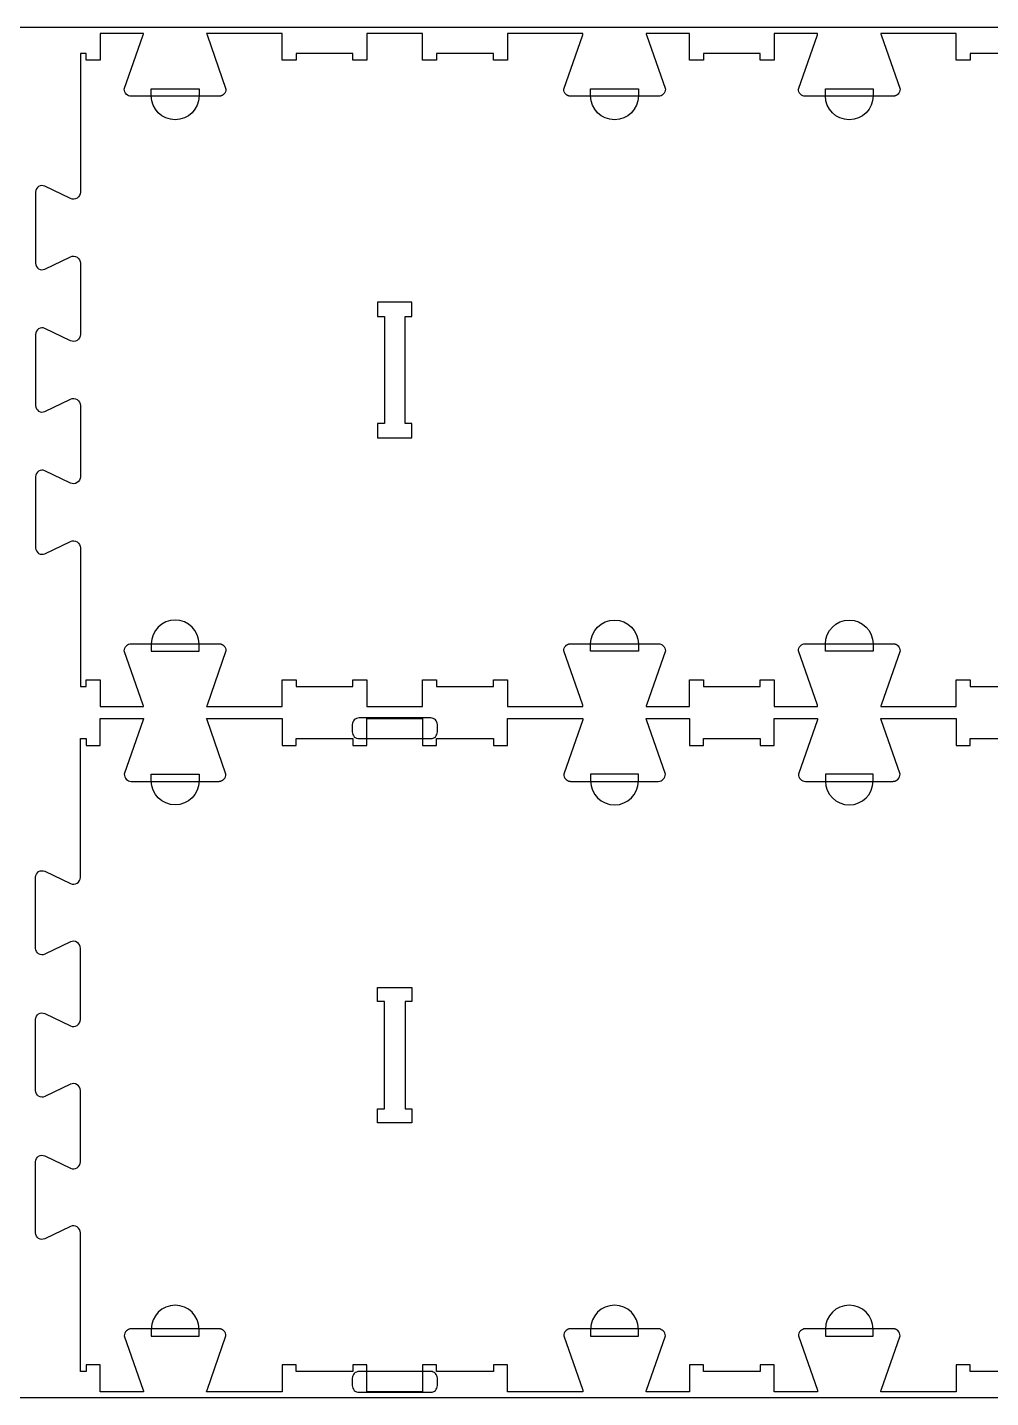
# Model space of a CAD drawing. Extents: x -13885 to -10701, y -10461 to -4867.
# Drawn here: x -13210 to -12353, y -6791 to -5571 of the extents above; entities that cross this region are included whole.
import ezdxf

# ---------------------------------------------------------------- set-up
doc = ezdxf.new("R2010")
doc.units = 0
for name, color, linetype in [('0_SHEET_SPRUCEPLY_2440X122', 1, 'CONTINUOUS'), ('3_ANYTOOL_CUTTHROUGH_INSID', 4, 'CONTINUOUS'), ('4_ANYTOOL_CUTTHROUGH_OUTSI', 5, 'CONTINUOUS'), ('5_ANYTOOL_HALF_MILL_9MM_IN', 3, 'CONTINUOUS')]:
    doc.layers.add(name, color=color, linetype=linetype)

msp = doc.modelspace()

# ---------------------------------------------------------------- linework, layer by layer
at = {"layer": '0_SHEET_SPRUCEPLY_2440X122'}
msp.add_lwpolyline([(-13513.1, -5571.2), (-13513.1, -6791.2), (-11073.1, -6791.2), (-11073.1, -5571.2)], close=True, dxfattribs=at)
at = {"layer": '3_ANYTOOL_CUTTHROUGH_INSID', "color": 4}
for points in [[(-12898.1, -5936.5), (-12867.9, -5936.5), (-12867.9, -5924), (-12873.9, -5924), (-12873.9, -5828.5), (-12867.9, -5828.5), (-12867.9, -5816), (-12898.4, -5816), (-12898.4, -5828.5), (-12892.4, -5828.5), (-12892.4, -5924), (-12898.4, -5924), (-12898.4, -5936.5)], [(-12898.1, -6426), (-12867.9, -6426), (-12867.9, -6438.5), (-12873.9, -6438.5), (-12873.9, -6534), (-12867.9, -6534), (-12867.9, -6546.5), (-12898.4, -6546.5), (-12898.4, -6534), (-12892.4, -6534), (-12892.4, -6438.5), (-12898.4, -6438.5), (-12898.4, -6426)]]:
    msp.add_lwpolyline(points, close=True, dxfattribs=at)
at = {"layer": '4_ANYTOOL_CUTTHROUGH_OUTSI', "color": 5}
for points in [[(-12320.4, -5594.5), (-12370.9, -5594.5), (-12370.9, -5600.5), (-12383.4, -5600.5), (-12383.4, -5576.5), (-12433.1, -5576.5), (-12450.6, -5576.5), (-12450.6, -5576.5, 0.061485), (-12450.3, -5577.8), (-12433.4, -5626.1), (-12433.4, -5626.2), (-12433.4, -5626.2), (-12433.4, -5626.2, -0.198912), (-12435.2, -5630.6), (-12435.3, -5630.7), (-12435.5, -5630.8), (-12435.6, -5630.9), (-12435.7, -5631), (-12435.8, -5631.1), (-12435.9, -5631.2), (-12436.1, -5631.3), (-12436.2, -5631.4), (-12436.3, -5631.5), (-12436.4, -5631.6), (-12436.6, -5631.6), (-12436.7, -5631.7), (-12436.8, -5631.8), (-12437, -5631.9), (-12437.1, -5631.9), (-12437.3, -5632), (-12437.4, -5632), (-12437.6, -5632.1), (-12437.7, -5632.1), (-12437.9, -5632.2), (-12438, -5632.2), (-12438.2, -5632.3), (-12438.3, -5632.3), (-12438.5, -5632.3), (-12438.6, -5632.4), (-12438.8, -5632.4), (-12438.9, -5632.4), (-12439.1, -5632.4), (-12439.2, -5632.4), (-12439.4, -5632.4), (-12439.5, -5632.5), (-12439.7, -5632.5), (-12517.7, -5632.5, -0.414214), (-12523.9, -5626.2), (-12523.9, -5626.2), (-12523.9, -5626.1), (-12507, -5577.8), (-12507, -5577.8, 0.061485), (-12506.8, -5576.5), (-12545.4, -5576.5), (-12545.4, -5600.5), (-12557.9, -5600.5), (-12557.9, -5594.5), (-12608.4, -5594.5), (-12608.4, -5600.5), (-12620.9, -5600.5), (-12620.9, -5576.5), (-12659.5, -5576.5), (-12659.5, -5576.5, 0.061485), (-12659.2, -5577.8), (-12642.3, -5626.1), (-12642.3, -5626.2), (-12642.3, -5626.2), (-12642.3, -5626.2, -0.414214), (-12648.6, -5632.5), (-12726.6, -5632.5), (-12726.7, -5632.5), (-12726.9, -5632.4), (-12727, -5632.4), (-12727.2, -5632.4), (-12727.3, -5632.4), (-12727.5, -5632.4), (-12727.6, -5632.4), (-12727.8, -5632.3), (-12727.9, -5632.3), (-12728.1, -5632.3), (-12728.2, -5632.2), (-12728.4, -5632.2), (-12728.5, -5632.1), (-12728.7, -5632.1), (-12728.8, -5632), (-12729, -5632), (-12729.1, -5631.9), (-12729.2, -5631.9), (-12729.4, -5631.8), (-12729.5, -5631.7), (-12729.7, -5631.6), (-12729.8, -5631.6), (-12729.9, -5631.5), (-12730, -5631.4), (-12730.2, -5631.3), (-12730.3, -5631.2), (-12730.4, -5631.1), (-12730.5, -5631), (-12730.7, -5630.9), (-12730.8, -5630.8), (-12730.9, -5630.7), (-12731, -5630.6, -0.198912), (-12732.8, -5626.2), (-12732.8, -5626.2), (-12732.8, -5626.1), (-12715.9, -5577.8), (-12715.9, -5577.8, 0.061485), (-12715.7, -5576.5), (-12733.1, -5576.5), (-12782.9, -5576.5), (-12782.9, -5600.5), (-12795.4, -5600.5), (-12795.4, -5594.5), (-12845.9, -5594.5), (-12845.9, -5600.5), (-12858.4, -5600.5), (-12858.4, -5576.5), (-12907.9, -5576.5), (-12907.9, -5600.5), (-12920.4, -5600.5), (-12920.4, -5594.5), (-12970.9, -5594.5), (-12970.9, -5600.5), (-12983.4, -5600.5), (-12983.4, -5576.5), (-13050.6, -5576.5), (-13050.6, -5576.5, 0.061485), (-13050.3, -5577.8), (-13033.4, -5626.1), (-13033.4, -5626.2), (-13033.4, -5626.2), (-13033.4, -5626.2, -0.198912), (-13035.2, -5630.6), (-13035.3, -5630.7), (-13035.5, -5630.8), (-13035.6, -5630.9), (-13035.7, -5631), (-13035.8, -5631.1), (-13035.9, -5631.2), (-13036.1, -5631.3), (-13036.2, -5631.4), (-13036.3, -5631.5), (-13036.4, -5631.6), (-13036.6, -5631.6), (-13036.7, -5631.7), (-13036.8, -5631.8), (-13037, -5631.9), (-13037.1, -5631.9), (-13037.3, -5632), (-13037.4, -5632), (-13037.6, -5632.1), (-13037.7, -5632.1), (-13037.9, -5632.2), (-13038, -5632.2), (-13038.2, -5632.3), (-13038.3, -5632.3), (-13038.5, -5632.3), (-13038.6, -5632.4), (-13038.8, -5632.4), (-13038.9, -5632.4), (-13039.1, -5632.4), (-13039.2, -5632.4), (-13039.4, -5632.4), (-13039.5, -5632.5), (-13039.7, -5632.5), (-13117.7, -5632.5, -0.414214), (-13123.9, -5626.2), (-13123.9, -5626.2), (-13123.9, -5626.1), (-13107, -5577.8), (-13107, -5577.8, 0.061485), (-13106.8, -5576.5), (-13145.4, -5576.5), (-13145.4, -5600.5), (-13157.9, -5600.5), (-13157.9, -5594.5), (-13162.9, -5594.5), (-13162.9, -5717.9), (-13162.9, -5717.9, -0.551268), (-13171.8, -5723.5), (-13194.6, -5712.6, 0.551268), (-13202.9, -5717.8), (-13202.9, -5781.2, 0.551268), (-13194.6, -5786.4), (-13171.8, -5775.5, -0.551268), (-13162.9, -5781.2), (-13162.9, -5844.6, -0.551268), (-13171.8, -5850.2), (-13194.6, -5839.3, 0.551268), (-13202.9, -5844.5), (-13202.9, -5907.9, 0.551268), (-13194.6, -5913.1), (-13171.8, -5902.2, -0.551268), (-13162.9, -5907.9), (-13162.9, -5971.3, -0.551268), (-13171.8, -5976.9), (-13194.6, -5966, 0.551268), (-13202.9, -5971.2), (-13202.9, -6034.6, 0.551268), (-13194.6, -6039.8), (-13171.8, -6028.9, -0.551268), (-13162.9, -6034.6), (-13162.9, -6158), (-13157.9, -6158), (-13157.9, -6152), (-13145.4, -6152), (-13145.4, -6176), (-13106.8, -6176), (-13106.8, -6176, 0.061485), (-13107, -6174.6), (-13123.9, -6126.3), (-13123.9, -6126.2), (-13123.9, -6126.2), (-13123.9, -6126.2, -0.414214), (-13117.7, -6120), (-13039.7, -6120), (-13039.5, -6120), (-13039.4, -6120), (-13039.2, -6120), (-13039.1, -6120), (-13038.9, -6120), (-13038.8, -6120), (-13038.6, -6120), (-13038.5, -6120.1), (-13038.3, -6120.1), (-13038.2, -6120.1), (-13038, -6120.2), (-13037.9, -6120.2), (-13037.7, -6120.3), (-13037.6, -6120.3), (-13037.4, -6120.4), (-13037.3, -6120.4), (-13037.1, -6120.5), (-13037, -6120.6), (-13036.8, -6120.6), (-13036.7, -6120.7), (-13036.6, -6120.8), (-13036.4, -6120.9), (-13036.3, -6120.9), (-13036.2, -6121), (-13036.1, -6121.1), (-13035.9, -6121.2), (-13035.8, -6121.3), (-13035.7, -6121.4), (-13035.6, -6121.5), (-13035.5, -6121.6), (-13035.3, -6121.7), (-13035.2, -6121.8, -0.198912), (-13033.4, -6126.2), (-13033.4, -6126.2), (-13033.4, -6126.3), (-13050.3, -6174.6), (-13050.3, -6174.6, 0.061485), (-13050.6, -6176), (-13033.1, -6176), (-12983.4, -6176), (-12983.4, -6152), (-12970.9, -6152), (-12970.9, -6158), (-12920.4, -6158), (-12920.4, -6152), (-12907.9, -6152), (-12907.9, -6176), (-12858.4, -6176), (-12858.4, -6152), (-12845.9, -6152), (-12845.9, -6158), (-12795.4, -6158), (-12795.4, -6152), (-12782.9, -6152), (-12782.9, -6176), (-12715.7, -6176), (-12715.7, -6176, 0.061485), (-12715.9, -6174.6), (-12732.8, -6126.3), (-12732.8, -6126.2), (-12732.8, -6126.2), (-12732.8, -6126.2, -0.198912), (-12731, -6121.8), (-12730.9, -6121.7), (-12730.8, -6121.6), (-12730.7, -6121.5), (-12730.5, -6121.4), (-12730.4, -6121.3), (-12730.3, -6121.2), (-12730.2, -6121.1), (-12730, -6121), (-12729.9, -6120.9), (-12729.8, -6120.9), (-12729.7, -6120.8), (-12729.5, -6120.7), (-12729.4, -6120.6), (-12729.2, -6120.6), (-12729.1, -6120.5), (-12729, -6120.4), (-12728.8, -6120.4), (-12728.7, -6120.3), (-12728.5, -6120.3), (-12728.4, -6120.2), (-12728.2, -6120.2), (-12728.1, -6120.1), (-12727.9, -6120.1), (-12727.8, -6120.1), (-12727.6, -6120), (-12727.5, -6120), (-12727.3, -6120), (-12727.2, -6120), (-12727, -6120), (-12726.9, -6120), (-12726.7, -6120), (-12726.6, -6120), (-12648.6, -6120, -0.414214), (-12642.3, -6126.2), (-12642.3, -6126.2), (-12642.3, -6126.3), (-12659.2, -6174.6), (-12659.2, -6174.6, 0.061485), (-12659.5, -6176), (-12620.9, -6176), (-12620.9, -6152), (-12608.4, -6152), (-12608.4, -6158), (-12557.9, -6158), (-12557.9, -6152), (-12545.4, -6152), (-12545.4, -6176), (-12506.8, -6176), (-12506.8, -6176, 0.061485), (-12507, -6174.6), (-12523.9, -6126.3), (-12523.9, -6126.2), (-12523.9, -6126.2), (-12523.9, -6126.2, -0.414214), (-12517.7, -6120), (-12439.7, -6120), (-12439.5, -6120), (-12439.4, -6120), (-12439.2, -6120), (-12439.1, -6120), (-12438.9, -6120), (-12438.8, -6120), (-12438.6, -6120), (-12438.5, -6120.1), (-12438.3, -6120.1), (-12438.2, -6120.1), (-12438, -6120.2), (-12437.9, -6120.2), (-12437.7, -6120.3), (-12437.6, -6120.3), (-12437.4, -6120.4), (-12437.3, -6120.4), (-12437.1, -6120.5), (-12437, -6120.6), (-12436.8, -6120.6), (-12436.7, -6120.7), (-12436.6, -6120.8), (-12436.4, -6120.9), (-12436.3, -6120.9), (-12436.2, -6121), (-12436.1, -6121.1), (-12435.9, -6121.2), (-12435.8, -6121.3), (-12435.7, -6121.4), (-12435.6, -6121.5), (-12435.5, -6121.6), (-12435.3, -6121.7), (-12435.2, -6121.8, -0.198912), (-12433.4, -6126.2), (-12433.4, -6126.2), (-12433.4, -6126.3), (-12450.3, -6174.6), (-12450.3, -6174.6, 0.061485), (-12450.6, -6176), (-12383.4, -6176), (-12383.4, -6152), (-12370.9, -6152), (-12370.9, -6158), (-12320.4, -6158)], [(-12320.4, -6768), (-12370.9, -6768), (-12370.9, -6762), (-12383.4, -6762), (-12383.4, -6786), (-12450.6, -6786), (-12450.6, -6786, -0.061485), (-12450.3, -6784.6), (-12433.4, -6736.3), (-12433.4, -6736.2), (-12433.4, -6736.2), (-12433.4, -6736.2, 0.198912), (-12435.2, -6731.8), (-12435.3, -6731.7), (-12435.5, -6731.6), (-12435.6, -6731.5), (-12435.7, -6731.4), (-12435.8, -6731.3), (-12435.9, -6731.2), (-12436.1, -6731.1), (-12436.2, -6731), (-12436.3, -6730.9), (-12436.4, -6730.9), (-12436.6, -6730.8), (-12436.7, -6730.7), (-12436.8, -6730.6), (-12437, -6730.6), (-12437.1, -6730.5), (-12437.3, -6730.4), (-12437.4, -6730.4), (-12437.6, -6730.3), (-12437.7, -6730.3), (-12437.9, -6730.2), (-12438, -6730.2), (-12438.2, -6730.1), (-12438.3, -6730.1), (-12438.5, -6730.1), (-12438.6, -6730), (-12438.8, -6730), (-12438.9, -6730), (-12439.1, -6730), (-12439.2, -6730), (-12439.4, -6730), (-12439.5, -6730), (-12439.7, -6730), (-12517.7, -6730, 0.414214), (-12523.9, -6736.2), (-12523.9, -6736.2), (-12523.9, -6736.3), (-12507, -6784.6), (-12507, -6784.6, -0.061485), (-12506.8, -6786), (-12545.4, -6786), (-12545.4, -6762), (-12557.9, -6762), (-12557.9, -6768), (-12608.4, -6768), (-12608.4, -6762), (-12620.9, -6762), (-12620.9, -6786), (-12659.5, -6786), (-12659.5, -6786, -0.061485), (-12659.2, -6784.6), (-12642.3, -6736.3), (-12642.3, -6736.2), (-12642.3, -6736.2), (-12642.3, -6736.2, 0.414214), (-12648.6, -6730), (-12726.6, -6730), (-12726.7, -6730), (-12726.9, -6730), (-12727, -6730), (-12727.2, -6730), (-12727.3, -6730), (-12727.5, -6730), (-12727.6, -6730), (-12727.8, -6730.1), (-12727.9, -6730.1), (-12728.1, -6730.1), (-12728.2, -6730.2), (-12728.4, -6730.2), (-12728.5, -6730.3), (-12728.7, -6730.3), (-12728.8, -6730.4), (-12729, -6730.4), (-12729.1, -6730.5), (-12729.2, -6730.6), (-12729.4, -6730.6), (-12729.5, -6730.7), (-12729.7, -6730.8), (-12729.8, -6730.9), (-12729.9, -6730.9), (-12730, -6731), (-12730.2, -6731.1), (-12730.3, -6731.2), (-12730.4, -6731.3), (-12730.5, -6731.4), (-12730.7, -6731.5), (-12730.8, -6731.6), (-12730.9, -6731.7), (-12731, -6731.8, 0.198912), (-12732.8, -6736.2), (-12732.8, -6736.2), (-12732.8, -6736.3), (-12715.9, -6784.6), (-12715.9, -6784.6, -0.061485), (-12715.7, -6786), (-12733.1, -6786), (-12782.9, -6786), (-12782.9, -6762), (-12795.4, -6762), (-12795.4, -6768), (-12845.9, -6768), (-12845.9, -6762), (-12858.4, -6762), (-12858.4, -6786), (-12907.9, -6786), (-12907.9, -6762), (-12920.4, -6762), (-12920.4, -6768), (-12970.9, -6768), (-12970.9, -6762), (-12983.4, -6762), (-12983.4, -6786), (-13050.6, -6786), (-13050.6, -6786, -0.061485), (-13050.3, -6784.6), (-13033.4, -6736.3), (-13033.4, -6736.2), (-13033.4, -6736.2), (-13033.4, -6736.2, 0.198912), (-13035.2, -6731.8), (-13035.3, -6731.7), (-13035.5, -6731.6), (-13035.6, -6731.5), (-13035.7, -6731.4), (-13035.8, -6731.3), (-13035.9, -6731.2), (-13036.1, -6731.1), (-13036.2, -6731), (-13036.3, -6730.9), (-13036.4, -6730.9), (-13036.6, -6730.8), (-13036.7, -6730.7), (-13036.8, -6730.6), (-13037, -6730.6), (-13037.1, -6730.5), (-13037.3, -6730.4), (-13037.4, -6730.4), (-13037.6, -6730.3), (-13037.7, -6730.3), (-13037.9, -6730.2), (-13038, -6730.2), (-13038.2, -6730.1), (-13038.3, -6730.1), (-13038.5, -6730.1), (-13038.6, -6730), (-13038.8, -6730), (-13038.9, -6730), (-13039.1, -6730), (-13039.2, -6730), (-13039.4, -6730), (-13039.5, -6730), (-13039.7, -6730), (-13117.7, -6730, 0.414214), (-13123.9, -6736.2), (-13123.9, -6736.2), (-13123.9, -6736.3), (-13107, -6784.6), (-13107, -6784.6, -0.061485), (-13106.8, -6786), (-13145.4, -6786), (-13145.4, -6762), (-13157.9, -6762), (-13157.9, -6768), (-13162.9, -6768), (-13162.9, -6644.6), (-13162.9, -6644.6, 0.551268), (-13171.8, -6638.9), (-13194.6, -6649.8, -0.551268), (-13202.9, -6644.6), (-13202.9, -6581.2, -0.551268), (-13194.6, -6576), (-13171.8, -6586.9, 0.551268), (-13162.9, -6581.3), (-13162.9, -6517.9, 0.551268), (-13171.8, -6512.2), (-13194.6, -6523.1, -0.551268), (-13202.9, -6517.9), (-13202.9, -6454.5, -0.551268), (-13194.6, -6449.3), (-13171.8, -6460.2, 0.551268), (-13162.9, -6454.6), (-13162.9, -6391.2, 0.551268), (-13171.8, -6385.5), (-13194.6, -6396.4, -0.551268), (-13202.9, -6391.2), (-13202.9, -6327.8, -0.551268), (-13194.6, -6322.6), (-13171.8, -6333.5, 0.551268), (-13162.9, -6327.9), (-13162.9, -6204.5), (-13157.9, -6204.5), (-13157.9, -6210.5), (-13145.4, -6210.5), (-13145.4, -6186.5), (-13106.8, -6186.5), (-13106.8, -6186.5, -0.061485), (-13107, -6187.8), (-13123.9, -6236.1), (-13123.9, -6236.2), (-13123.9, -6236.2), (-13123.9, -6236.2, 0.414214), (-13117.7, -6242.5), (-13039.7, -6242.5), (-13039.5, -6242.5), (-13039.4, -6242.4), (-13039.2, -6242.4), (-13039.1, -6242.4), (-13038.9, -6242.4), (-13038.8, -6242.4), (-13038.6, -6242.4), (-13038.5, -6242.3), (-13038.3, -6242.3), (-13038.2, -6242.3), (-13038, -6242.2), (-13037.9, -6242.2), (-13037.7, -6242.1), (-13037.6, -6242.1), (-13037.4, -6242), (-13037.3, -6242), (-13037.1, -6241.9), (-13037, -6241.9), (-13036.8, -6241.8), (-13036.7, -6241.7), (-13036.6, -6241.6), (-13036.4, -6241.6), (-13036.3, -6241.5), (-13036.2, -6241.4), (-13036.1, -6241.3), (-13035.9, -6241.2), (-13035.8, -6241.1), (-13035.7, -6241), (-13035.6, -6240.9), (-13035.5, -6240.8), (-13035.3, -6240.7), (-13035.2, -6240.6, 0.198912), (-13033.4, -6236.2), (-13033.4, -6236.2), (-13033.4, -6236.1), (-13050.3, -6187.8), (-13050.3, -6187.8, -0.061485), (-13050.6, -6186.5), (-13033.1, -6186.5), (-12983.4, -6186.5), (-12983.4, -6210.5), (-12970.9, -6210.5), (-12970.9, -6204.5), (-12920.4, -6204.5), (-12920.4, -6210.5), (-12907.9, -6210.5), (-12907.9, -6186.5), (-12858.4, -6186.5), (-12858.4, -6210.5), (-12845.9, -6210.5), (-12845.9, -6204.5), (-12795.4, -6204.5), (-12795.4, -6210.5), (-12782.9, -6210.5), (-12782.9, -6186.5), (-12715.7, -6186.5), (-12715.7, -6186.5, -0.061485), (-12715.9, -6187.8), (-12732.8, -6236.1), (-12732.8, -6236.2), (-12732.8, -6236.2), (-12732.8, -6236.2, 0.198912), (-12731, -6240.6), (-12730.9, -6240.7), (-12730.8, -6240.8), (-12730.7, -6240.9), (-12730.5, -6241), (-12730.4, -6241.1), (-12730.3, -6241.2), (-12730.2, -6241.3), (-12730, -6241.4), (-12729.9, -6241.5), (-12729.8, -6241.6), (-12729.7, -6241.6), (-12729.5, -6241.7), (-12729.4, -6241.8), (-12729.2, -6241.9), (-12729.1, -6241.9), (-12729, -6242), (-12728.8, -6242), (-12728.7, -6242.1), (-12728.5, -6242.1), (-12728.4, -6242.2), (-12728.2, -6242.2), (-12728.1, -6242.3), (-12727.9, -6242.3), (-12727.8, -6242.3), (-12727.6, -6242.4), (-12727.5, -6242.4), (-12727.3, -6242.4), (-12727.2, -6242.4), (-12727, -6242.4), (-12726.9, -6242.4), (-12726.7, -6242.5), (-12726.6, -6242.5), (-12648.6, -6242.5, 0.414214), (-12642.3, -6236.2), (-12642.3, -6236.2), (-12642.3, -6236.1), (-12659.2, -6187.8), (-12659.2, -6187.8, -0.061485), (-12659.5, -6186.5), (-12620.9, -6186.5), (-12620.9, -6210.5), (-12608.4, -6210.5), (-12608.4, -6204.5), (-12557.9, -6204.5), (-12557.9, -6210.5), (-12545.4, -6210.5), (-12545.4, -6186.5), (-12506.8, -6186.5), (-12506.8, -6186.5, -0.061485), (-12507, -6187.8), (-12523.9, -6236.1), (-12523.9, -6236.2), (-12523.9, -6236.2), (-12523.9, -6236.2, 0.414214), (-12517.7, -6242.5), (-12439.7, -6242.5), (-12439.5, -6242.5), (-12439.4, -6242.4), (-12439.2, -6242.4), (-12439.1, -6242.4), (-12438.9, -6242.4), (-12438.8, -6242.4), (-12438.6, -6242.4), (-12438.5, -6242.3), (-12438.3, -6242.3), (-12438.2, -6242.3), (-12438, -6242.2), (-12437.9, -6242.2), (-12437.7, -6242.1), (-12437.6, -6242.1), (-12437.4, -6242), (-12437.3, -6242), (-12437.1, -6241.9), (-12437, -6241.9), (-12436.8, -6241.8), (-12436.7, -6241.7), (-12436.6, -6241.6), (-12436.4, -6241.6), (-12436.3, -6241.5), (-12436.2, -6241.4), (-12436.1, -6241.3), (-12435.9, -6241.2), (-12435.8, -6241.1), (-12435.7, -6241), (-12435.6, -6240.9), (-12435.5, -6240.8), (-12435.3, -6240.7), (-12435.2, -6240.6, 0.198912), (-12433.4, -6236.2), (-12433.4, -6236.2), (-12433.4, -6236.1), (-12450.3, -6187.8), (-12450.3, -6187.8, -0.061485), (-12450.6, -6186.5), (-12383.4, -6186.5), (-12383.4, -6210.5), (-12370.9, -6210.5), (-12370.9, -6204.5), (-12320.4, -6204.5)]]:
    msp.add_lwpolyline(points, format="xyb", dxfattribs=at)
at = {"layer": '5_ANYTOOL_HALF_MILL_9MM_IN', "color": 3}
for points in [[(-13057.4, -5632.2, -1), (-13099.9, -5632.2), (-13099.9, -5632), (-13099.9, -5626), (-13057.4, -5626), (-13057.4, -5632), (-13057.4, -5632.2)], [(-12666.3, -5632.2, -1), (-12708.8, -5632.2), (-12708.8, -5632), (-12708.8, -5626), (-12666.3, -5626), (-12666.3, -5632), (-12666.3, -5632.2)], [(-12457.4, -5632.2, -1), (-12499.9, -5632.2), (-12499.9, -5632), (-12499.9, -5626), (-12457.4, -5626), (-12457.4, -5632), (-12457.4, -5632.2)], [(-13057.4, -6120.2, 1), (-13099.9, -6120.2), (-13099.9, -6120.5), (-13099.9, -6126.5), (-13057.4, -6126.5), (-13057.4, -6120.5), (-13057.4, -6120.2)], [(-12708.8, -6120.2, -1), (-12666.3, -6120.2), (-12666.3, -6120.5), (-12666.3, -6126.5), (-12708.8, -6126.5), (-12708.8, -6120.5), (-12708.8, -6120.2)], [(-12499.9, -6120.2, -1), (-12457.4, -6120.2), (-12457.4, -6120.5), (-12457.4, -6126.5), (-12499.9, -6126.5), (-12499.9, -6120.5), (-12499.9, -6120.2)], [(-12915, -6186, 0.414214), (-12921, -6192), (-12921, -6198.5, 0.414214), (-12915, -6204.5), (-12851.2, -6204.5, 0.414214), (-12845.2, -6198.5), (-12845.2, -6192, 0.414214), (-12851.2, -6186)], [(-13057.4, -6242.2, -1), (-13099.9, -6242.2), (-13099.9, -6242), (-13099.9, -6236), (-13057.4, -6236), (-13057.4, -6242), (-13057.4, -6242.2)], [(-12708.8, -6242.2, 1), (-12666.3, -6242.2), (-12666.3, -6242), (-12666.3, -6236), (-12708.8, -6236), (-12708.8, -6242), (-12708.8, -6242.2)], [(-12499.9, -6242.2, 1), (-12457.4, -6242.2), (-12457.4, -6242), (-12457.4, -6236), (-12499.9, -6236), (-12499.9, -6242), (-12499.9, -6242.2)], [(-13057.4, -6730.2, 1), (-13099.9, -6730.2), (-13099.9, -6730.5), (-13099.9, -6736.5), (-13057.4, -6736.5), (-13057.4, -6730.5), (-13057.4, -6730.2)], [(-12666.3, -6730.2, 1), (-12708.8, -6730.2), (-12708.8, -6730.5), (-12708.8, -6736.5), (-12666.3, -6736.5), (-12666.3, -6730.5), (-12666.3, -6730.2)], [(-12457.4, -6730.2, 1), (-12499.9, -6730.2), (-12499.9, -6730.5), (-12499.9, -6736.5), (-12457.4, -6736.5), (-12457.4, -6730.5), (-12457.4, -6730.2)], [(-12915, -6768, 0.414214), (-12921, -6774), (-12921, -6780.5, 0.414214), (-12915, -6786.5), (-12851.2, -6786.5, 0.414214), (-12845.2, -6780.5), (-12845.2, -6774, 0.414214), (-12851.2, -6768)]]:
    msp.add_lwpolyline(points, format="xyb", close=True, dxfattribs=at)

doc.saveas('drawing.dxf')
